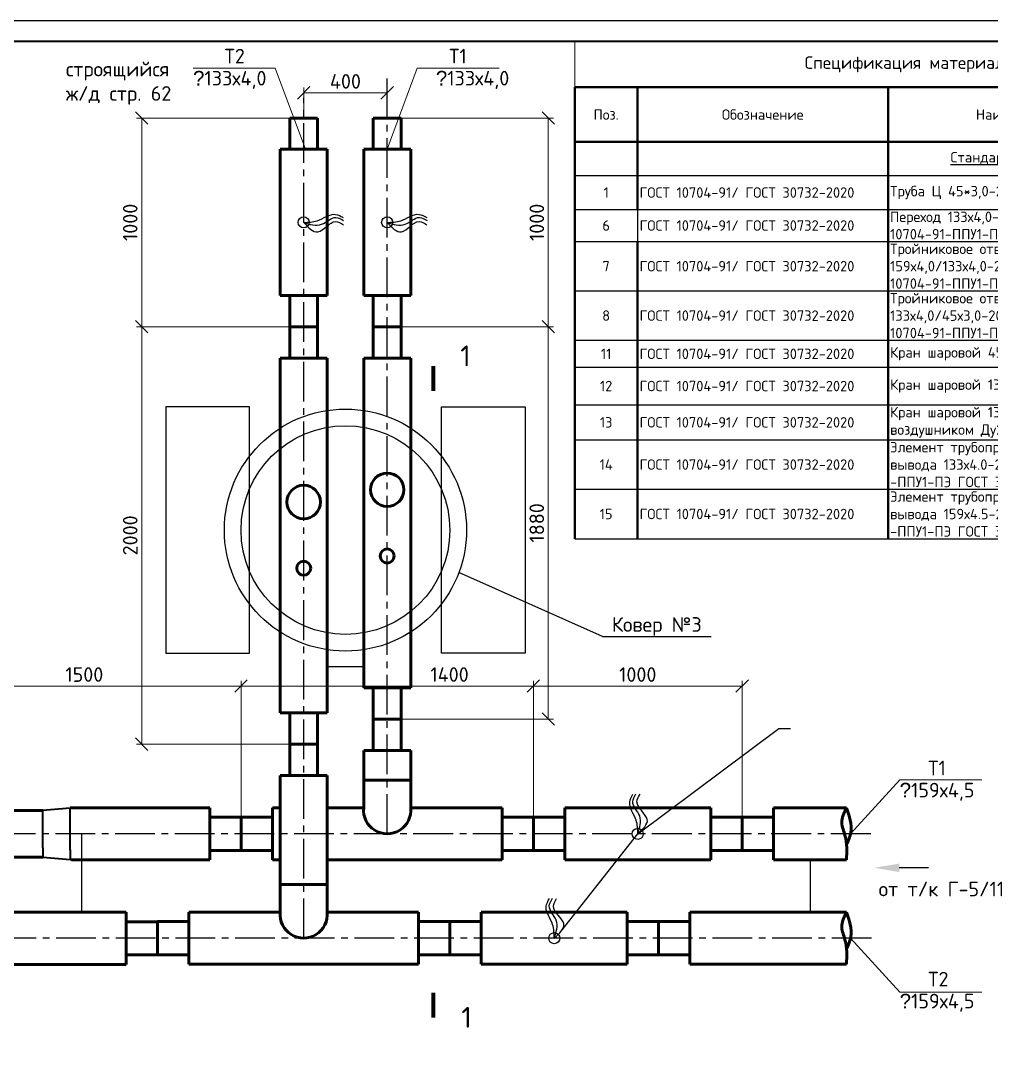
# Model space of a CAD drawing. Header units: millimetres. Extents: x 1642 to 8783, y 1095 to 5441.
# Drawn here: x 5094.3 to 5326.8, y 2010.8 to 2256.4 of the extents above; entities that cross this region are included whole.
import ezdxf
from ezdxf import colors
from ezdxf.entities.mleader import LeaderData, LeaderLine
from ezdxf.enums import TextEntityAlignment as Align
from ezdxf.math import Vec2, Vec3

# ---------------------------------------------------------------- set-up
doc = ezdxf.new("R2010")
doc.units = ezdxf.units.MM
doc.linetypes.add('осевая2', pattern=[28.575, 19.05, -3.175, 3.175, -3.175])
for name, color, linetype, lineweight in [('12  Размер', 7, 'Continuous', 20), ('3 Оъекты сущ.', 7, 'Continuous', 30), ('9 Размеры на геодезии', 5, 'Continuous', 40), ('Объекты проект.', 1, 'Continuous', 80), ('Осевая', 2, 'осевая2', 30), ('Размер', 4, 'Continuous', 30), ('Размер 3.5', 250, 'Continuous', 35), ('Размерный', 4, 'Continuous', 30), ('Размеры на чертеже', 250, 'Continuous', 25)]:
    doc.layers.add(name, color=color, linetype=linetype, lineweight=lineweight)
doc.layers.add('рамка', color=7, linetype='Continuous')
doc.styles.add('-ISOCPEUR-', font='isocpeur.ttf')
doc.styles.add('GOST', font='gost.shx', dxfattribs={"oblique": 15})
doc.styles.get("Standard").update_dxf_attribs({"font": 'arial.ttf'})
doc.dimstyles.new('М 1 к 20', dxfattribs={"dimtxt": 3.5, "dimasz": 3, "dimexe": 1.25, "dimexo": 0, "dimgap": 1, "dimtad": 1, "dimdec": 0, "dimlfac": 20, "dimzin": 0, "dimdsep": 46, "dimtxsty": 'GOST', "dimblk": 'OBLIQUE', "dimcen": 5, "dimclrd": 256, "dimclre": 256, "dimclrt": 256, "dimazin": 2, "dimtfac": 1, "dimtdec": 0, "dimtmove": 0, "dimatfit": 3, "dimldrblk": 'NONE', "dimfxl": 1.25, "dimtolj": 1, "dimtzin": 0, "dimlwd": -1, "dimlwe": -1, "dimarcsym": 2})

# ---------------------------------------------------------------- blocks, each defined once
blk = doc.blocks.new('*U306')
blk.add_lwpolyline([(0, 123), (594, 123), (594, -297), (0, -297)], close=True)
at = {"const_width": 0.5}
blk.add_lwpolyline([(20, 118), (589, 118), (589, -292), (20, -292)], close=True, dxfattribs=at)
blk.add_attdef('РАЗРАБОТАЛ', text='', height=2.5).set_placement((424.5, -264.22), align=Align.MIDDLE_LEFT)
at = {"flags": 8}
for tag, height, p in [('ДАТА', 2.5, (464.07, -264.4)), ('ЛИСТ', 3, (560.39, -271.92)), ('ЛИСТОВ', 3, (577.89, -271.92))]:
    blk.add_attdef(tag, text='', height=height, dxfattribs=at).set_placement(p, align=Align.MIDDLE_CENTER)
blk.add_attdef('ПРОВЕРИЛ', (424.75, -270.73), '', height=2.5)
at = {"lineweight": 30, "flags": 104}
for tag, p in [('ТЕПЛОВЫЕ_СЕТИ', (504, -269.5)), ('ИМЯ_ЧЕРТЕЖА', (504, -284.5))]:
    blk.add_attdef(tag, text='', height=3, dxfattribs=at).set_placement(p, align=Align.MIDDLE_CENTER)
at = {"style": '-ISOCPEUR-', "flags": 8}
blk.add_attdef('ФОРМАТ', text='', height=3, dxfattribs=at).set_placement((554.97, -294.75), align=Align.MIDDLE_CENTER)
blk = doc.blocks.new('_Oblique')
at = {"color": 0, "linetype": 'ByBlock', "lineweight": -2}
blk.add_line((-0.5, -0.5), (0.5, 0.5), dxfattribs=at)
blk = doc.blocks.new('*D135')
at = {"layer": '12  Размер', "transparency": 16777216}
for p, q in [((5162.07, 2233.04), (5162.07, 2240.32)), ((5182.07, 2233.04), (5182.07, 2240.32)), ((5182.07, 2239.07), (5162.07, 2239.07))]:
    blk.add_line(p, q, dxfattribs=at)
at = {"layer": 'Defpoints', "color": 0, "linetype": 'ByBlock', "lineweight": 35, "transparency": 16777216}
for p in [(5162.07, 2239.07), (5162.07, 2233.04), (5182.07, 2233.04)]:
    blk.add_point(p, dxfattribs=at)
at = {"layer": '12  Размер', "linetype": 'ByBlock', "transparency": 16777216, "xscale": 3, "yscale": 3, "zscale": 3, "rotation": 180}
blk.add_blockref('_Oblique', (5162.07, 2239.07), dxfattribs=at)
at = {"layer": '12  Размер', "linetype": 'ByBlock', "transparency": 16777216, "xscale": 3, "yscale": 3, "zscale": 3}
blk.add_blockref('_Oblique', (5182.07, 2239.07), dxfattribs=at)
at = {"layer": '12  Размер', "linetype": 'ByBlock', "transparency": 16777216, "insert": (5172.07, 2241.82), "char_height": 3.5, "attachment_point": 5, "style": '-ISOCPEUR-'}
blk.add_mtext('\\A1;400', dxfattribs=at)
blk = doc.blocks.new('_None')
blk = doc.blocks.new('*D137')
at = {"layer": '12  Размер', "transparency": 16777216}
for p, q in [((5217.07, 2061.54), (5217.07, 2098.2)), ((5267.07, 2061.54), (5267.07, 2098.2)), ((5267.07, 2096.95), (5217.07, 2096.95))]:
    blk.add_line(p, q, dxfattribs=at)
at = {"layer": 'Defpoints', "color": 0, "linetype": 'ByBlock', "lineweight": 35, "transparency": 16777216}
for p in [(5217.07, 2096.95), (5217.07, 2061.54), (5267.07, 2061.54)]:
    blk.add_point(p, dxfattribs=at)
at = {"layer": '12  Размер', "linetype": 'ByBlock', "transparency": 16777216, "xscale": 3, "yscale": 3, "zscale": 3, "rotation": 180}
blk.add_blockref('_Oblique', (5217.07, 2096.95), dxfattribs=at)
at = {"layer": '12  Размер', "linetype": 'ByBlock', "transparency": 16777216, "xscale": 3, "yscale": 3, "zscale": 3}
blk.add_blockref('_Oblique', (5267.07, 2096.95), dxfattribs=at)
at = {"layer": '12  Размер', "linetype": 'ByBlock', "transparency": 16777216, "insert": (5242.07, 2099.7), "char_height": 3.5, "attachment_point": 5, "style": '-ISOCPEUR-'}
blk.add_mtext('\\A1;1000', dxfattribs=at)
blk = doc.blocks.new('*D138')
at = {"layer": '12  Размер', "transparency": 16777216}
for p, q in [((5147.07, 2061.54), (5147.07, 2098.2)), ((5217.07, 2061.54), (5217.07, 2098.2)), ((5217.07, 2096.95), (5147.07, 2096.95))]:
    blk.add_line(p, q, dxfattribs=at)
at = {"layer": 'Defpoints', "color": 0, "linetype": 'ByBlock', "lineweight": 35, "transparency": 16777216}
for p in [(5147.07, 2096.95), (5147.07, 2061.54), (5217.07, 2061.54)]:
    blk.add_point(p, dxfattribs=at)
at = {"layer": '12  Размер', "linetype": 'ByBlock', "transparency": 16777216, "xscale": 3, "yscale": 3, "zscale": 3, "rotation": 180}
blk.add_blockref('_Oblique', (5147.07, 2096.95), dxfattribs=at)
at = {"layer": '12  Размер', "linetype": 'ByBlock', "transparency": 16777216, "xscale": 3, "yscale": 3, "zscale": 3}
blk.add_blockref('_Oblique', (5217.07, 2096.95), dxfattribs=at)
at = {"layer": '12  Размер', "linetype": 'ByBlock', "transparency": 16777216, "insert": (5197, 2099.7), "char_height": 3.5, "attachment_point": 5, "style": '-ISOCPEUR-'}
blk.add_mtext('\\A1;1400', dxfattribs=at)
blk = doc.blocks.new('*D133')
at = {"layer": '12  Размер', "transparency": 16777216}
for p, q in [((5071.99, 2061.54), (5071.99, 2098.2)), ((5147.07, 2061.54), (5147.07, 2098.2)), ((5147.07, 2096.95), (5071.99, 2096.95))]:
    blk.add_line(p, q, dxfattribs=at)
at = {"layer": 'Defpoints', "color": 0, "linetype": 'ByBlock', "lineweight": 35, "transparency": 16777216}
for p in [(5071.99, 2096.95), (5071.99, 2061.54), (5147.07, 2061.54)]:
    blk.add_point(p, dxfattribs=at)
at = {"layer": '12  Размер', "linetype": 'ByBlock', "transparency": 16777216, "xscale": 3, "yscale": 3, "zscale": 3, "rotation": 180}
blk.add_blockref('_Oblique', (5071.99, 2096.95), dxfattribs=at)
at = {"layer": '12  Размер', "linetype": 'ByBlock', "transparency": 16777216, "xscale": 3, "yscale": 3, "zscale": 3}
blk.add_blockref('_Oblique', (5147.07, 2096.95), dxfattribs=at)
at = {"layer": '12  Размер', "linetype": 'ByBlock', "transparency": 16777216, "insert": (5109.53, 2099.7), "char_height": 3.5, "attachment_point": 5, "style": '-ISOCPEUR-'}
blk.add_mtext('\\A1;1500', dxfattribs=at)
blk = doc.blocks.new('*D146')
at = {"layer": '12  Размер', "transparency": 16777216}
for p, q in [((5185.39, 2233.04), (5221.89, 2233.04)), ((5220.64, 2233.04), (5220.64, 2183.04)), ((5185.39, 2183.04), (5221.89, 2183.04))]:
    blk.add_line(p, q, dxfattribs=at)
at = {"layer": 'Defpoints', "color": 0, "linetype": 'ByBlock', "lineweight": 35, "transparency": 16777216}
for p in [(5185.39, 2233.04), (5185.39, 2183.04), (5220.64, 2183.04)]:
    blk.add_point(p, dxfattribs=at)
at = {"layer": '12  Размер', "linetype": 'ByBlock', "transparency": 16777216, "xscale": 3, "yscale": 3, "zscale": 3}
for p, rotation in [((5220.64, 2233.04), 90), ((5220.64, 2183.04), 270)]:
    blk.add_blockref('_Oblique', p, dxfattribs=dict(at, rotation=rotation))
at = {"layer": '12  Размер', "linetype": 'ByBlock', "transparency": 16777216, "insert": (5217.89, 2208.04), "char_height": 3.5, "attachment_point": 5, "rotation": 90, "style": '-ISOCPEUR-'}
blk.add_mtext('\\A1;1000', dxfattribs=at)
blk = doc.blocks.new('*D147')
at = {"layer": '12  Размер', "transparency": 16777216}
for p, q in [((5185.39, 2183.04), (5221.89, 2183.04)), ((5220.64, 2183.04), (5220.64, 2089.04)), ((5185.39, 2089.04), (5221.89, 2089.04))]:
    blk.add_line(p, q, dxfattribs=at)
at = {"layer": 'Defpoints', "color": 0, "linetype": 'ByBlock', "lineweight": 35, "transparency": 16777216}
for p in [(5185.39, 2183.04), (5185.39, 2089.04), (5220.64, 2089.04)]:
    blk.add_point(p, dxfattribs=at)
at = {"layer": '12  Размер', "linetype": 'ByBlock', "transparency": 16777216, "xscale": 3, "yscale": 3, "zscale": 3}
for p, rotation in [((5220.64, 2183.04), 90), ((5220.64, 2089.04), 270)]:
    blk.add_blockref('_Oblique', p, dxfattribs=dict(at, rotation=rotation))
at = {"layer": '12  Размер', "linetype": 'ByBlock', "transparency": 16777216, "insert": (5217.89, 2136.04), "char_height": 3.5, "attachment_point": 5, "rotation": 90, "style": '-ISOCPEUR-'}
blk.add_mtext('\\A1;1880', dxfattribs=at)
blk = doc.blocks.new('*D148')
at = {"layer": '12  Размер', "transparency": 16777216}
for p, q in [((5158.74, 2233.04), (5122.03, 2233.04)), ((5123.28, 2233.04), (5123.28, 2183.04)), ((5158.74, 2183.04), (5122.03, 2183.04))]:
    blk.add_line(p, q, dxfattribs=at)
at = {"layer": 'Defpoints', "color": 0, "linetype": 'ByBlock', "lineweight": 35, "transparency": 16777216}
for p in [(5158.74, 2233.04), (5123.28, 2183.04), (5158.74, 2183.04)]:
    blk.add_point(p, dxfattribs=at)
at = {"layer": '12  Размер', "linetype": 'ByBlock', "transparency": 16777216, "xscale": 3, "yscale": 3, "zscale": 3}
for p, rotation in [((5123.28, 2233.04), 90), ((5123.28, 2183.04), 270)]:
    blk.add_blockref('_Oblique', p, dxfattribs=dict(at, rotation=rotation))
at = {"layer": '12  Размер', "linetype": 'ByBlock', "transparency": 16777216, "insert": (5120.53, 2208.04), "char_height": 3.5, "attachment_point": 5, "rotation": 90, "style": '-ISOCPEUR-'}
blk.add_mtext('\\A1;1000', dxfattribs=at)
blk = doc.blocks.new('*D149')
at = {"layer": '12  Размер', "transparency": 16777216}
for p, q in [((5162.07, 2183.04), (5122.03, 2183.04)), ((5123.28, 2083.04), (5123.28, 2183.04)), ((5158.74, 2083.04), (5122.03, 2083.04))]:
    blk.add_line(p, q, dxfattribs=at)
at = {"layer": 'Defpoints', "color": 0, "linetype": 'ByBlock', "lineweight": 35, "transparency": 16777216}
for p in [(5123.28, 2183.04), (5162.07, 2183.04), (5158.74, 2083.04)]:
    blk.add_point(p, dxfattribs=at)
at = {"layer": '12  Размер', "linetype": 'ByBlock', "transparency": 16777216, "xscale": 3, "yscale": 3, "zscale": 3}
for p, rotation in [((5123.28, 2183.04), 90), ((5123.28, 2083.04), 270)]:
    blk.add_blockref('_Oblique', p, dxfattribs=dict(at, rotation=rotation))
at = {"layer": '12  Размер', "linetype": 'ByBlock', "transparency": 16777216, "insert": (5120.53, 2133.04), "char_height": 3.5, "attachment_point": 5, "rotation": 90, "style": '-ISOCPEUR-'}
blk.add_mtext('\\A1;2000', dxfattribs=at)
blk = doc.blocks.new('*T134')
at = {"layer": 'Defpoints', "color": 8, "linetype": 'ByBlock', "lineweight": 0, "transparency": 16777216}
for p, q in [((0, 0), (185, 0)), ((0, 0), (0, -11)), ((185, 0), (185, -11))]:
    blk.add_line(p, q, dxfattribs=at)
at = {"layer": 'рамка', "color": 0, "lineweight": 50, "transparency": 16777216}
for p, q in [((0, -11), (185, -11)), ((0, -11), (0, -119.16)), ((15, -11), (15, -40.29)), ((75, -11), (75, -119.16)), ((140, -11), (140, -40.29)), ((150, -11), (150, -119.16)), ((165, -11), (165, -32.14)), ((185, -11), (185, -119.16)), ((0, -24.08), (185, -24.08)), ((165, -40.29), (165, -119.16)), ((15, -47.96), (15, -119.16)), ((140, -59.79), (140, -119.16))]:
    blk.add_line(p, q, dxfattribs=at)
at = {"layer": 'рамка', "lineweight": 30, "transparency": 16777216}
for p, q in [((0, -32.14), (15, -32.14)), ((165, -32.14), (165, -40.29)), ((15, -40.29), (15, -47.96)), ((140, -40.29), (165, -40.29)), ((140, -40.29), (140, -59.79))]:
    blk.add_line(p, q, dxfattribs=at)
at = {"layer": 'рамка', "color": 0, "lineweight": 25, "transparency": 16777216}
for p, q in [((15, -32.14), (185, -32.14)), ((0, -40.29), (140, -40.29)), ((165, -40.29), (185, -40.29)), ((0, -47.96), (185, -47.96)), ((0, -59.79), (185, -59.79)), ((0, -71.63), (185, -71.63)), ((0, -78.09), (185, -78.09)), ((0, -87.07), (185, -87.07)), ((0, -95.49), (185, -95.49)), ((0, -107.32), (185, -107.32)), ((0, -119.16), (185, -119.16))]:
    blk.add_line(p, q, dxfattribs=at)
at = {"layer": 'рамка', "color": 0, "transparency": 16777216, "style": '-ISOCPEUR-'}
for s, insert, char_height, width, attachment_point in [('Спецификация материалов и изделий ', (92.5, -5.5), 3, 182, 5), ('\\A1;ГОСТ 10704-91{\\A0;/ ГОСТ 30732-2020}', (15.5, -36.22), 2.5, 59, 4), ('Труба Ц 45*3,0-20 ГОСТ 3262-75', (75.5, -36.22), 2.5, 64, 4), ('2.15', (145, -36.22), 2.5, 9, 5), ('3.12', (157.5, -36.22), 2.5, 14, 5), ('м', (175, -36.22), 2.5, 19, 5), ('\\A1;Переход 133х4,0-159х4,5-20 ГОСТ 10704-91-ППУ1-ПЭ ГОСТ 30732-2020', (75.5, -44.12), 2.5, 64, 4), ('\\A1;ГОСТ 10704-91{\\A0;/ ГОСТ 30732-2020}', (15.5, -44.12), 2.5, 59, 4), ('2', (145, -44.12), 2.5, 10, 5), ('30', (157.5, -44.12), 2.5, 15, 5), ('шт', (175, -44.12), 2.5, 19, 5), ('\\A1;Тройниковое ответвление 159х4,0/133х4,0-20 ГОСТ 10704-91-ППУ1-ПЭ ГОСТ 30732-2020', (75.5, -53.87), 2.5, 64, 4), ('\\A1;ГОСТ 10704-91{\\A0;/ ГОСТ 30732-2020}', (15.5, -53.87), 2.5, 59, 4), ('2', (145, -53.87), 2.5, 10, 5), ('50', (157.5, -53.87), 2.5, 15, 5), ('шт', (175, -53.87), 2.5, 19, 5), ('\\A1;Тройниковое ответвление 133х4,0/45х3,0-20 ГОСТ 10704-91-ППУ1-ПЭ ГОСТ 30732-2020', (75.5, -65.71), 2.5, 64, 4), ('\\A1;ГОСТ 10704-91{\\A0;/ ГОСТ 30732-2020}', (15.5, -65.71), 2.5, 59, 4), ('2', (145, -65.71), 2.5, 9, 5), ('25', (157.5, -65.71), 2.5, 14, 5), ('шт', (175, -65.71), 2.5, 19, 5), ('\\A1;ГОСТ 10704-91{\\A0;/ ГОСТ 30732-2020}', (15.5, -74.86), 2.5, 59, 4), ('\\A1;Кран шаровой 45х3,0/140 ППУ-ПЭ Н=805', (75.5, -74.86), 2.5, 64, 4), ('2', (145, -74.86), 2.5, 9, 5), ('11', (157.5, -74.86), 2.5, 14, 5), ('шт', (175, -74.86), 2.5, 19, 5), ('\\A1;Кран шаровой 133х4,0/225 ППУ-ПЭ Н=595', (75.5, -82.58), 2.5, 64, 4), ('\\A1;ГОСТ 10704-91{\\A0;/ ГОСТ 30732-2020}', (15.5, -82.58), 2.5, 59, 4), ('2', (145, -82.58), 2.5, 9, 5), ('44', (157.5, -82.58), 2.5, 14, 5), ('шт', (175, -82.58), 2.5, 19, 5), ('\\A1;Кран шаровой 133х4,0/225 ППУ-ПЭ с воздушником Ду25мм.', (75.5, -91.28), 2.5, 64, 4), ('\\A1;ГОСТ 10704-91{\\A0;/ ГОСТ 30732-2020}', (15.5, -91.28), 2.5, 59, 4), ('2', (145, -91.28), 2.5, 9, 5), ('38', (157.5, -91.28), 2.5, 14, 5), ('шт', (175, -91.28), 2.5, 19, 5), ('Элемент трубопровода с кабелем вывода 133х4.0-20 {\\A1;ГОСТ 10704-91 -ППУ1-ПЭ ГОСТ 30732-2020}', (75.5, -101.4), 2.5, 64, 4), ('\\A1;ГОСТ 10704-91{\\A0;/ ГОСТ 30732-2020}', (15.5, -101.4), 2.5, 59, 4), ('2', (145, -101.4), 2.5, 9, 5), ('16', (157.5, -101.4), 2.5, 14, 5), ('шт', (175, -101.4), 2.5, 19, 5), ('Элемент трубопровода с кабелем вывода 159х4.5-20 {\\A1;ГОСТ 10704-91 -ППУ1-ПЭ ГОСТ 30732-2020}', (75.5, -113.24), 2.5, 64, 4), ('\\A1;ГОСТ 10704-91{\\A0;/ ГОСТ 30732-2020}', (15.5, -113.24), 2.5, 59, 4), ('2', (145, -113.24), 2.5, 9, 5), ('21', (157.5, -113.24), 2.5, 14, 5), ('шт', (175, -113.24), 2.5, 19, 5)]:
    blk.add_mtext(s, dxfattribs=dict(at, insert=insert, char_height=char_height, width=width, attachment_point=attachment_point))
at = {"layer": 'рамка', "color": 7, "transparency": 16777216, "char_height": 2.5, "attachment_point": 5, "style": '-ISOCPEUR-'}
for s, insert, width in [('Масса ед. кг.', (157.5, -17.54), 13), ('Поз.', (7.5, -17.54), 12), ('Обозначение', (45, -17.54), 57), ('Наименование', (107.5, -17.54), 62), ('Кол', (145, -17.54), 8), ('Приме-чание', (175, -17.54), 17), ('{\\LСтандартные изделия}', (107.5, -28.11), 64), ('1', (7.5, -36.22), 14), ('6', (7.5, -44.12), 14), ('7', (7.5, -53.87), 14), ('8', (7.5, -65.71), 14), ('11', (7.5, -74.86), 14), ('12', (7.5, -82.58), 14), ('13', (7.5, -91.28), 14), ('14', (7.5, -101.4), 14), ('15', (7.5, -113.24), 14)]:
    blk.add_mtext(s, dxfattribs=dict(at, insert=insert, width=width))

msp = doc.modelspace()

# ---------------------------------------------------------------- linework, layer by layer
for p, q in [((5233.607, 2108.85), (5199.214, 2124.111)), ((5233.607, 2108.85), (5259.658, 2108.85)), ((5167.693, 2101.591), (5176.443, 2101.591)), ((5108.872, 2061.539), (5108.872, 2042.739)), ((5283.318, 2055.289), (5283.318, 2042.789))]:
    msp.add_line(p, q)
at = {"lineweight": 30}
for centre in [(5162.068, 2208.039), (5182.068, 2208.039), (5242.068, 2061.539), (5222.068, 2036.539)]:
    msp.add_circle(centre, 1.327, dxfattribs=at)
for points in [[(5162.068, 2208.039), (5165.317, 2208.42), (5169.69, 2209.961), (5171.538, 2209.202)], [(5162.068, 2208.039), (5166.346, 2207.572), (5169.792, 2209.222), (5171.64, 2208.462)], [(5162.068, 2208.039), (5165.464, 2205.745), (5169.716, 2208.227), (5171.564, 2207.467)], [(5182.068, 2208.039), (5185.317, 2208.42), (5189.69, 2209.961), (5191.538, 2209.202)], [(5182.068, 2208.039), (5186.346, 2207.572), (5189.792, 2209.222), (5191.64, 2208.462)], [(5182.068, 2208.039), (5185.464, 2205.745), (5189.716, 2208.227), (5191.564, 2207.467)], [(5242.068, 2061.539), (5241.687, 2064.788), (5240.145, 2069.161), (5240.905, 2071.009)], [(5242.068, 2061.539), (5242.535, 2065.817), (5240.885, 2069.263), (5241.645, 2071.111)], [(5242.068, 2061.539), (5244.362, 2064.935), (5241.88, 2069.187), (5242.639, 2071.035)], [(5222.068, 2036.539), (5221.687, 2039.788), (5220.145, 2044.161), (5220.905, 2046.009)], [(5222.068, 2036.539), (5222.535, 2040.817), (5220.885, 2044.263), (5221.645, 2046.111)], [(5222.068, 2036.539), (5224.362, 2039.935), (5221.88, 2044.187), (5222.639, 2046.035)]]:
    msp.add_spline(points, degree=3, dxfattribs=at)
at = {"layer": '12  Размер', "ltscale": 0.001}
for p, q in [((5135.632, 2245.016), (5155.255, 2245.016)), ((5155.255, 2245.016), (5162.468, 2225.539)), ((5189.281, 2245.016), (5182.068, 2225.539)), ((5208.904, 2245.016), (5189.281, 2245.016)), ((5304.836, 2074.446), (5293.014, 2061.539)), ((5304.836, 2074.446), (5324.459, 2074.446)), ((5304.836, 2023.632), (5293.014, 2036.539)), ((5304.836, 2023.632), (5324.459, 2023.632))]:
    msp.add_line(p, q, dxfattribs=at)
at = {"layer": '3 Оъекты сущ.'}
for points in [[(5193.118, 2167.611, 1, 1, 0), (5193.118, 2173.611, 1, 1, 0), (5193.118, 2171.611, 0, 1.8, 0), (5199.118, 2171.611, 0, 0, 0), (5205.118, 2171.611, 0, 0, 0)], [(5193.118, 2017.514, 1, 1, 0), (5193.118, 2023.514, 1, 1, 0), (5193.118, 2021.514, 0, 1.8, 0), (5199.118, 2021.514, 0, 0, 0), (5205.118, 2021.514, 0, 0, 0)]]:
    msp.add_lwpolyline(points, format="xyseb", dxfattribs=at)
at = {"layer": '9 Размеры на геодезии', "color": 1, "linetype": 'ByBlock'}
for p, q in [((5099.632, 2067.234), (5106.132, 2067.791)), ((5099.632, 2058.214), (5099.632, 2067.234)), ((5106.132, 2057.664), (5106.132, 2067.791)), ((5099.632, 2058.214), (5099.632, 2055.844)), ((5106.132, 2055.294), (5099.632, 2055.844)), ((5106.132, 2057.664), (5106.132, 2055.294)), ((5106.468, 2055.289), (5106.132, 2055.294))]:
    msp.add_line(p, q, dxfattribs=at)
at = {"layer": 'Объекты проект.', "color": 5, "lineweight": 60}
for p, q in [((5158.743, 2233.039), (5165.393, 2233.039)), ((5158.743, 2233.039), (5158.743, 2225.539)), ((5158.743, 2233.039), (5165.393, 2233.039)), ((5165.393, 2225.539), (5165.393, 2233.039)), ((5167.693, 2225.539), (5156.443, 2225.539)), ((5156.443, 2225.539), (5156.443, 2190.539)), ((5167.693, 2190.539), (5167.693, 2225.539)), ((5167.693, 2190.539), (5156.443, 2190.539)), ((5158.743, 2183.039), (5158.743, 2190.539)), ((5165.393, 2190.539), (5165.393, 2183.039)), ((5158.743, 2183.039), (5158.743, 2175.539)), ((5158.743, 2183.039), (5165.393, 2183.039)), ((5158.743, 2183.039), (5165.393, 2183.039)), ((5158.743, 2183.039), (5165.393, 2183.039)), ((5165.393, 2175.539), (5165.393, 2183.039)), ((5156.443, 2090.539), (5156.443, 2175.539)), ((5167.693, 2175.539), (5156.443, 2175.539)), ((5167.693, 2090.539), (5167.693, 2175.539)), ((5162.068, 2090.539), (5156.443, 2090.539)), ((5156.443, 2090.539), (5167.693, 2090.539)), ((5162.068, 2090.539), (5158.743, 2090.539)), ((5158.743, 2090.539), (5158.743, 2083.039)), ((5165.393, 2083.039), (5165.393, 2090.539)), ((5165.393, 2083.039), (5158.743, 2083.039)), ((5158.743, 2083.039), (5158.743, 2075.539)), ((5158.743, 2083.039), (5165.393, 2083.039)), ((5165.393, 2075.539), (5165.393, 2083.039)), ((5156.443, 2042.789), (5156.443, 2075.539)), ((5167.693, 2075.539), (5156.443, 2075.539)), ((5162.068, 2075.539), (5165.393, 2075.539)), ((5167.693, 2042.789), (5167.693, 2075.539)), ((5167.693, 2049.364), (5156.443, 2049.364)), ((5157.068, 2049.364), (5162.693, 2049.364)), ((5119.568, 2042.739), (5088.053, 2042.739)), ((5119.568, 2030.239), (5119.568, 2042.739)), ((5134.568, 2042.789), (5134.568, 2030.289)), ((5134.568, 2042.789), (5156.443, 2042.789)), ((5189.568, 2042.789), (5167.693, 2042.789)), ((5189.568, 2030.289), (5189.568, 2042.789)), ((5204.568, 2030.289), (5204.568, 2042.789)), ((5204.568, 2042.789), (5239.568, 2042.789)), ((5239.568, 2030.289), (5239.568, 2042.789)), ((5254.568, 2030.289), (5254.568, 2042.789)), ((5254.568, 2042.789), (5292.068, 2042.789)), ((5127.068, 2040.464), (5119.568, 2040.464)), ((5119.568, 2039.239), (5119.568, 2033.739)), ((5134.568, 2040.514), (5127.068, 2040.514)), ((5127.068, 2040.514), (5127.068, 2032.564)), ((5127.068, 2032.564), (5127.068, 2040.514)), ((5197.068, 2040.514), (5189.568, 2040.514)), ((5197.068, 2032.564), (5197.068, 2040.514)), ((5197.068, 2040.514), (5197.068, 2032.564)), ((5197.068, 2032.564), (5197.068, 2040.514)), ((5197.068, 2040.514), (5204.568, 2040.514)), ((5247.068, 2040.514), (5239.568, 2040.514)), ((5247.068, 2032.564), (5247.068, 2040.514)), ((5247.068, 2032.564), (5247.068, 2040.514)), ((5247.068, 2032.564), (5247.068, 2040.514)), ((5247.068, 2040.514), (5254.568, 2040.514)), ((5119.568, 2036.489), (5119.568, 2035.539)), ((5119.568, 2036.489), (5119.568, 2030.239)), ((5119.568, 2036.489), (5119.568, 2032.514)), ((5189.568, 2036.539), (5189.568, 2030.289)), ((5189.568, 2036.539), (5189.568, 2032.564)), ((5119.568, 2032.514), (5127.068, 2032.514)), ((5127.068, 2032.564), (5134.568, 2032.564)), ((5189.568, 2032.564), (5197.068, 2032.564)), ((5204.568, 2032.564), (5197.068, 2032.564)), ((5239.568, 2032.564), (5247.068, 2032.564)), ((5254.568, 2032.564), (5247.068, 2032.564)), ((5119.568, 2030.239), (5088.053, 2030.239)), ((5189.568, 2030.289), (5134.568, 2030.289)), ((5204.568, 2030.289), (5239.568, 2030.289)), ((5254.568, 2030.289), (5292.068, 2030.289))]:
    msp.add_line(p, q, dxfattribs=at)
at = {"layer": 'Объекты проект.', "lineweight": 60}
for p, q in [((5178.743, 2233.039), (5185.393, 2233.039)), ((5178.743, 2233.039), (5178.743, 2225.539)), ((5178.743, 2233.039), (5185.393, 2233.039)), ((5185.393, 2225.539), (5185.393, 2233.039)), ((5187.693, 2225.539), (5176.443, 2225.539)), ((5176.443, 2225.539), (5176.443, 2190.539)), ((5187.693, 2190.539), (5187.693, 2225.539)), ((5187.693, 2190.539), (5176.443, 2190.539)), ((5178.743, 2183.039), (5178.743, 2190.539)), ((5185.393, 2190.539), (5185.393, 2183.039)), ((5178.743, 2183.039), (5178.743, 2175.539)), ((5178.743, 2183.039), (5185.393, 2183.039)), ((5178.743, 2183.039), (5185.393, 2183.039)), ((5185.393, 2175.539), (5185.393, 2183.039)), ((5176.443, 2096.539), (5176.443, 2175.539)), ((5187.693, 2175.539), (5176.443, 2175.539)), ((5187.693, 2096.539), (5187.693, 2175.539)), ((5182.068, 2096.539), (5176.443, 2096.539)), ((5176.443, 2096.539), (5187.693, 2096.539)), ((5182.068, 2096.539), (5178.743, 2096.539)), ((5178.743, 2096.539), (5178.743, 2089.039)), ((5185.393, 2089.039), (5185.393, 2096.539)), ((5185.393, 2089.039), (5178.743, 2089.039)), ((5178.743, 2089.039), (5178.743, 2081.539)), ((5178.743, 2089.039), (5185.393, 2089.039)), ((5185.393, 2081.539), (5185.393, 2089.039)), ((5176.443, 2067.789), (5176.443, 2081.539)), ((5187.693, 2081.539), (5176.443, 2081.539)), ((5182.068, 2081.539), (5185.393, 2081.539)), ((5187.693, 2067.789), (5187.693, 2081.539)), ((5187.693, 2074.364), (5176.443, 2074.364)), ((5079.492, 2067.164), (5099.632, 2067.164)), ((5139.568, 2067.789), (5106.132, 2067.789)), ((5139.568, 2055.289), (5139.568, 2067.789)), ((5147.068, 2065.514), (5139.568, 2065.514)), ((5154.568, 2065.514), (5147.068, 2065.514)), ((5147.068, 2065.514), (5147.068, 2057.564)), ((5147.068, 2057.564), (5147.068, 2065.514)), ((5154.568, 2061.539), (5154.568, 2067.789)), ((5154.568, 2067.789), (5154.568, 2055.289)), ((5154.568, 2067.789), (5156.443, 2067.789)), ((5154.568, 2061.539), (5154.568, 2065.514)), ((5167.693, 2067.789), (5176.443, 2067.789)), ((5209.568, 2067.789), (5187.693, 2067.789)), ((5209.568, 2055.289), (5209.568, 2067.789)), ((5217.068, 2065.514), (5209.568, 2065.514)), ((5217.068, 2057.564), (5217.068, 2065.514)), ((5217.068, 2065.514), (5224.568, 2065.514)), ((5224.568, 2055.289), (5224.568, 2067.789)), ((5224.568, 2067.789), (5259.568, 2067.789)), ((5259.568, 2055.289), (5259.568, 2067.789)), ((5267.068, 2065.514), (5259.568, 2065.514)), ((5267.068, 2057.564), (5267.068, 2065.514)), ((5267.068, 2057.564), (5267.068, 2065.514)), ((5267.068, 2065.514), (5274.568, 2065.514)), ((5274.568, 2055.289), (5274.568, 2067.789)), ((5274.568, 2067.789), (5292.068, 2067.789)), ((5139.568, 2061.539), (5139.568, 2055.289)), ((5139.568, 2061.539), (5139.568, 2057.564)), ((5209.568, 2061.539), (5209.568, 2055.289)), ((5209.568, 2061.539), (5209.568, 2057.564)), ((5079.492, 2055.914), (5099.632, 2055.914)), ((5139.568, 2057.564), (5147.068, 2057.564)), ((5147.068, 2057.564), (5154.568, 2057.564)), ((5209.568, 2057.564), (5217.068, 2057.564)), ((5224.568, 2057.564), (5217.068, 2057.564)), ((5259.568, 2057.564), (5267.068, 2057.564)), ((5274.568, 2057.564), (5267.068, 2057.564)), ((5139.568, 2055.289), (5106.468, 2055.289)), ((5156.443, 2055.289), (5154.568, 2055.289)), ((5209.568, 2055.289), (5167.693, 2055.289)), ((5224.568, 2055.289), (5259.568, 2055.289)), ((5274.568, 2055.289), (5292.068, 2055.289))]:
    msp.add_line(p, q, dxfattribs=at)
for centre, radius in [((5182.068, 2143.974), 4), ((5182.068, 2128.104), 1.679)]:
    msp.add_circle(centre, radius, dxfattribs=at)
at = {"layer": 'Объекты проект.', "color": 5, "lineweight": 60}
for centre, radius in [((5162.068, 2141.037), 4), ((5162.068, 2125.167), 1.679)]:
    msp.add_circle(centre, radius, dxfattribs=at)
at = {"layer": 'Объекты проект.', "lineweight": 60}
msp.add_arc((5182.068, 2067.195), 5.656, 173.97442, 6.02558, dxfattribs=at)
at = {"layer": 'Объекты проект.', "color": 5, "lineweight": 60}
msp.add_arc((5162.068, 2042.195), 5.656, 173.97442, 6.02558, dxfattribs=at)
at = {"layer": 'Объекты проект.', "lineweight": 60}
for points in [[(5292.068, 2055.289), (5291.696, 2061.14), (5290.951, 2064.164), (5292.068, 2067.789)], [(5292.068, 2067.789), (5293.079, 2061.881), (5292.065, 2058.901)]]:
    msp.add_spline(points, degree=3, dxfattribs=at)
at = {"layer": 'Объекты проект.', "color": 5, "lineweight": 60}
for points in [[(5292.068, 2030.289), (5291.696, 2036.14), (5290.951, 2039.164), (5292.068, 2042.789)], [(5292.068, 2042.789), (5293.079, 2036.881), (5292.065, 2033.901)]]:
    msp.add_spline(points, degree=3, dxfattribs=at)
at = {"layer": 'Осевая', "color": 3, "ltscale": 0.5}
for p, q in [((5182.068, 2061.539), (5182.068, 2242.772)), ((5162.068, 2036.539), (5162.068, 2237.872)), ((5297.862, 2061.539), (4910.873, 2061.539)), ((5298.037, 2036.539), (4882.864, 2036.539))]:
    msp.add_line(p, q, dxfattribs=at)
at = {"layer": 'Размер', "color": 7, "lineweight": 30}
for points in [[(5149.053, 2163.814), (5129.053, 2163.814), (5129.053, 2104.814), (5149.053, 2104.814)], [(5195.083, 2163.814), (5215.083, 2163.814), (5215.083, 2104.814), (5195.083, 2104.814)]]:
    msp.add_lwpolyline(points, close=True, dxfattribs=at)
for radius in [29, 25]:
    msp.add_circle((5172.068, 2134.314), radius, dxfattribs=at)
at = {"layer": 'Размерный', "color": 0, "lineweight": 30}
msp.add_line((5311.663, 2053.395), (5304.676, 2053.399), dxfattribs=at)
msp.add_solid([(5304.676, 2054.395), (5298.696, 2053.396), (5304.677, 2052.402)], dxfattribs=at)

# ---------------------------------------------------------------- block references
msp.add_blockref('*T134', (5226.999, 2251.407))
at = {"layer": 'Размеры на чертеже', "lineweight": 90}
msp.add_blockref('*U306', (4822.999, 2133.407), dxfattribs=at)

# ---------------------------------------------------------------- texts
at = {"layer": '3 Оъекты сущ.', "style": '-ISOCPEUR-'}
for p in [(5199.554, 2173.56), (5199.83, 2015.071)]:
    msp.add_text('1', height=5, dxfattribs=at).set_placement(p)
at = {"layer": 'Размерный', "color": 0, "style": '-ISOCPEUR-'}
for s, p in [('Т2', (5143.11, 2246.119)), ('Т1', (5196.876, 2246.119)), ('%%157133х4,0', (5135.582, 2240.831)), ('%%157133х4,0', (5193.728, 2240.831)), ('Ковер №3', (5235.864, 2109.941)), ('Т1', (5311.614, 2075.549)), ('%%157159х4,5', (5304.787, 2070.261)), ('от т/к Г-5/11', (5299.764, 2046.567)), ('Т2', (5311.614, 2024.973)), ('%%157159х4,5', (5304.787, 2019.718))]:
    msp.add_text(s, height=3.5, dxfattribs=at).set_placement(p)
at = {"layer": 'Размерный', "color": 0, "insert": (5105.13, 2246.515), "char_height": 3.5, "attachment_point": 1, "style": '-ISOCPEUR-'}
msp.add_mtext_dynamic_manual_height_columns('строящийся\\Pж/д стр. 62', width=26.20956, gutter_width=17.5, heights=[0], dxfattribs=at)

# ---------------------------------------------------------------- dimensions: what is measured, and where the dimension line sits
at = {"layer": '12  Размер', "color": 0, "linetype": 'ByBlock'}
for base, p1, p2, picture, middle in [((5162.068, 2239.068), (5182.068, 2233.039), (5162.068, 2233.039), '*D135', (5172.068, 2241.818)), ((5217.068, 2096.95), (5267.068, 2061.539), (5217.068, 2061.539), '*D137', (5242.068, 2099.7))]:
    dim = msp.add_linear_dim(base=base, p1=p1, p2=p2, dimstyle='М 1 к 20', override={"dimtxsty": '-ISOCPEUR-'}, dxfattribs=at)
    dim.commit()
    dim.dimension.update_dxf_attribs({"geometry": picture, "text_midpoint": middle})
for base, p1, p2, picture, middle in [((5123.279, 2183.039), (5158.743, 2233.039), (5158.743, 2183.039), '*D148', (5120.529, 2208.039)), ((5220.641, 2183.039), (5185.393, 2233.039), (5185.393, 2183.039), '*D146', (5217.891, 2208.039)), ((5123.279, 2183.039), (5158.743, 2083.039), (5162.068, 2183.039), '*D149', (5120.529, 2133.039)), ((5220.641, 2089.039), (5185.393, 2183.039), (5185.393, 2089.039), '*D147', (5217.891, 2136.039))]:
    dim = msp.add_linear_dim(base=base, p1=p1, p2=p2, angle=90, dimstyle='М 1 к 20', override={"dimtxsty": '-ISOCPEUR-'}, dxfattribs=at)
    dim.commit()
    dim.dimension.update_dxf_attribs({"geometry": picture, "text_midpoint": middle})
dim = msp.add_linear_dim(base=(5071.992, 2096.95), p1=(5147.068, 2061.539), p2=(5071.992, 2061.539), text='1500', dimstyle='М 1 к 20', override={"dimtxsty": '-ISOCPEUR-'}, dxfattribs=at)
dim.commit()
dim.dimension.update_dxf_attribs({"geometry": '*D133', "text_midpoint": (5109.53, 2099.7)})
dim = msp.add_linear_dim(base=(5147.068, 2096.95), p1=(5217.068, 2061.539), p2=(5147.068, 2061.539), dimstyle='М 1 к 20', override={"dimtxsty": '-ISOCPEUR-'}, dxfattribs=at)
dim.commit()
dim.dimension.update_dxf_attribs({"geometry": '*D138', "text_midpoint": (5197.004, 2096.95), "dimtype": 160})

# ---------------------------------------------------------------- leaders
at = {"layer": 'Размер 3.5'}
ml = msp.add_multileader_mtext('Standard', dxfattribs=at)
ml.set_content('', color=256, style='-ISOCPEUR-')
ml.set_leader_properties(linetype='ByLayer', lineweight=30)
ml.build(insert=Vec2(0, 0))
ml.multileader.update_dxf_attribs({"text_left_attachment_type": 6, "text_right_attachment_type": 6, "dogleg_length": 0.777, "arrow_head_size": 1})
ctx = ml.context
ctx.base_point, ctx.char_height, ctx.arrow_head_size, ctx.plane_origin = Vec3(5276.638, 2086.81), 3, 1, Vec3(5352.769, 2113.99)
ctx.left_attachment, ctx.right_attachment = 6, 6
notes = []
notes.append((ctx, [(0, (1, 1, 0), (5275.86, 2086.81), (1, 0), 0.777, [(2, [(5223.082, 2037.395), (5242.068, 2061.539), (5242.068, 2061.539)], 0, [])])]))
ctx.mtext.insert, ctx.mtext.flow_direction = Vec3(5278.638, 2090.41), 5
for ctx, leaders in notes:
    for number, flags, end, landing, length, lines in leaders:
        leader = LeaderData()
        leader.index, (leader.has_last_leader_line, leader.has_dogleg_vector, leader.attachment_direction) = number, flags
        leader.last_leader_point, leader.dogleg_vector, leader.dogleg_length = Vec3(end), Vec3(landing), length
        for number, points, colour, breaks in lines:
            line = LeaderLine()
            line.index, line.vertices, line.color, line.breaks = number, Vec3.list(points), colors.encode_raw_color(colour), breaks
            leader.lines.append(line)
        ctx.leaders.append(leader)

doc.saveas('drawing.dxf')
